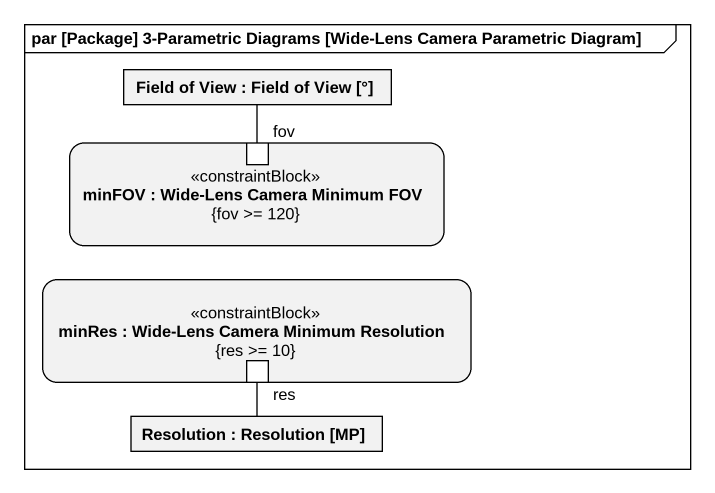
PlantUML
@startuml
mainframe par [Package] 3-Parametric Diagrams [Wide-Lens Camera Parametric Diagram]
rectangle "Field of View : Field of View [°]" as Field_of_View
rectangle "minFOV : Wide-Lens Camera Minimum FOV\n{fov >= 120}" as minFOV <<constraintBlock>> {
  port fov
}
rectangle "minRes : Wide-Lens Camera Minimum Resolution\n{res >= 10}" as minRes <<constraintBlock>> {
  port res
}
rectangle "Resolution : Resolution [MP]" as Resolution
Field_of_View -- fov
res -- Resolution
@enduml
